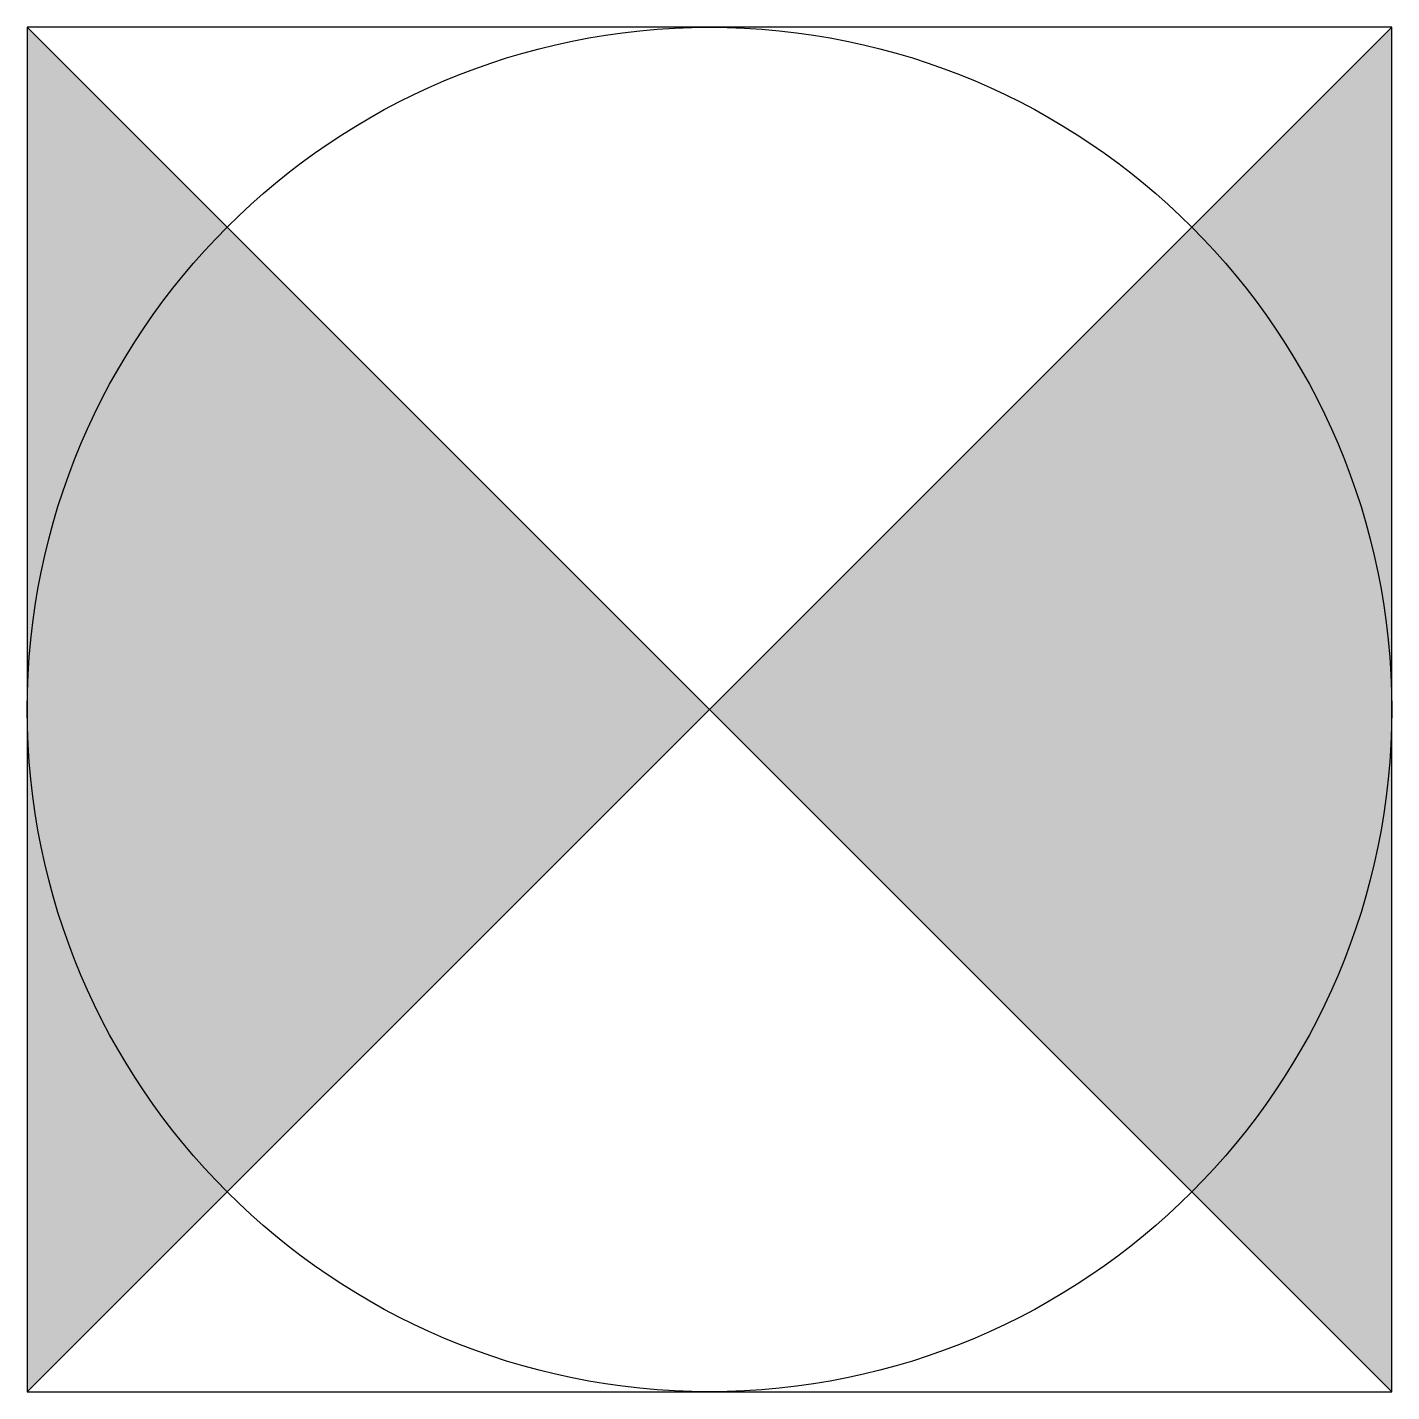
# Model space of a CAD drawing. Header units: metres. Extents: x -1.12 to 1.12, y 0 to 2.25.
import ezdxf

# ---------------------------------------------------------------- set-up
doc = ezdxf.new("R2010")
doc.units = ezdxf.units.M
doc.layers.get('0').update_dxf_attribs({"color": 150})

msp = doc.modelspace()

# ---------------------------------------------------------------- hatches: boundary and pattern name
h = msp.add_hatch(color=256)
h.dxf.hatch_style = 1
h.paths.add_polyline_path([(0, 1.125), (-1.125, 2.25), (-1.125, 0)])
h.paths.add_polyline_path([(1.125, 2.25), (0, 1.125), (1.125, 0)])

# ---------------------------------------------------------------- linework, layer by layer
for p, q in [((-1.125, 0), (1.125, 2.25)), ((1.125, 0), (-1.125, 2.25))]:
    msp.add_line(p, q)
msp.add_lwpolyline([(-1.125, 0), (1.125, 0), (1.125, 2.25), (-1.125, 2.25)], close=True)
msp.add_circle((0, 1.125), 1.125)

doc.saveas('drawing.dxf')
